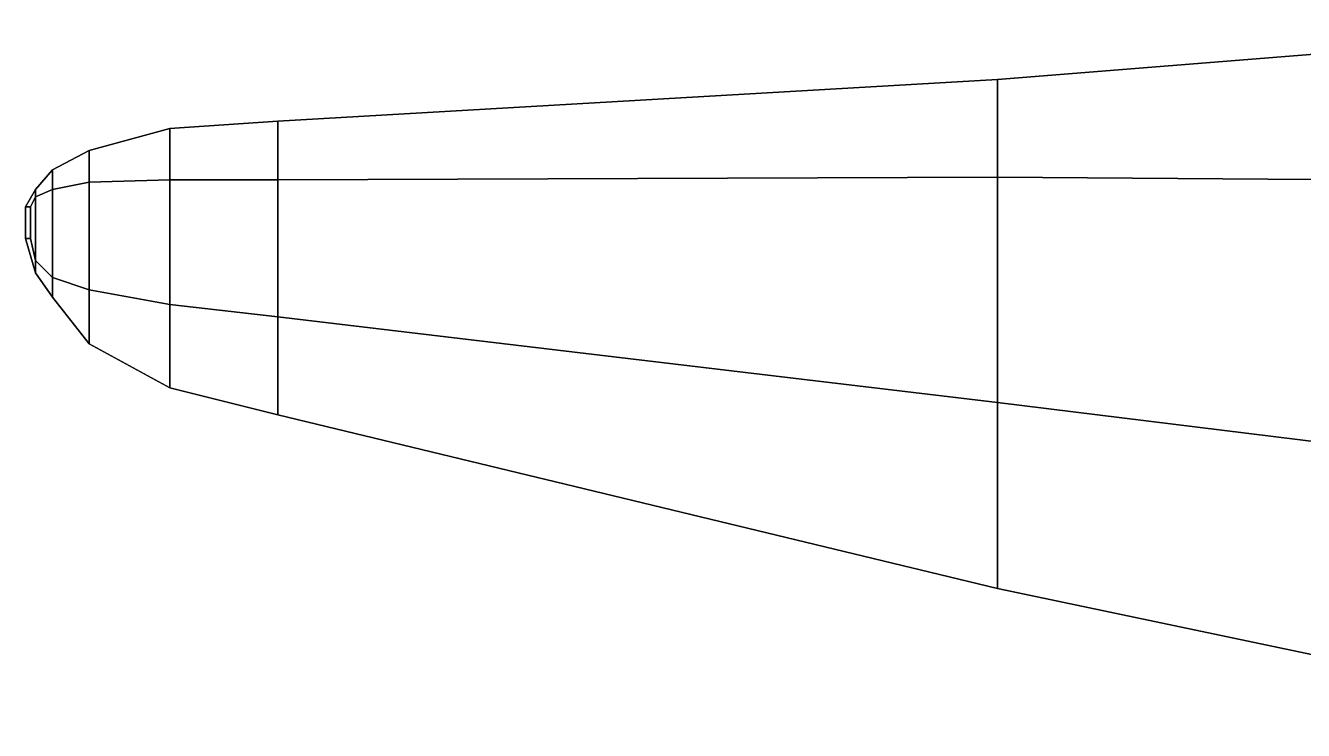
# Model space of a CAD drawing. Header units: millimetres. Extents: x -7.8 to 7.8, y -5.7 to 17.
# Drawn here: x -7.8 to -2.58, y 0 to 2.88 of the extents above; entities that cross this region are included whole.
import ezdxf

# ---------------------------------------------------------------- set-up
doc = ezdxf.new("R2010")
doc.units = ezdxf.units.MM
doc.layers.add('wing2', color=1, linetype='Continuous')

msp = doc.modelspace()

# ---------------------------------------------------------------- linework, layer by layer
at = {"layer": 'wing2'}
for points in [[(-1.07, 2.88, -0.23), (-3.83, 2.66, 0.06), (-3.83, 2.26, -0.08), (-1.07, 2.24, -0.42)], [(-1.07, 2.24, -0.02), (-3.83, 2.26, 0.21), (-3.83, 2.66, 0.06), (-1.07, 2.88, -0.23)], [(-3.83, 2.66, 0.06), (-6.77, 2.49, 0.42), (-6.77, 2.25, 0.31), (-3.83, 2.26, -0.08)], [(-3.83, 2.26, 0.21), (-6.77, 2.25, 0.5), (-6.77, 2.49, 0.42), (-3.83, 2.66, 0.06)], [(-7.21, 2.46, 0.47), (-7.54, 2.37, 0.5), (-7.54, 2.24, 0.44), (-7.21, 2.25, 0.39)], [(-7.21, 2.25, 0.52), (-7.54, 2.24, 0.53), (-7.54, 2.37, 0.5), (-7.21, 2.46, 0.47)], [(-6.77, 2.49, 0.42), (-7.21, 2.46, 0.47), (-7.21, 2.25, 0.39), (-6.77, 2.25, 0.31)], [(-6.77, 2.25, 0.5), (-7.21, 2.25, 0.52), (-7.21, 2.46, 0.47), (-6.77, 2.49, 0.42)], [(-7.54, 2.37, 0.5), (-7.69, 2.29, 0.51), (-7.69, 2.21, 0.46), (-7.54, 2.24, 0.44)], [(-7.54, 2.24, 0.53), (-7.69, 2.21, 0.54), (-7.69, 2.29, 0.51), (-7.54, 2.37, 0.5)], [(-7.69, 2.29, 0.51), (-7.76, 2.21, 0.52), (-7.76, 2.18, 0.47), (-7.69, 2.21, 0.46)], [(-7.69, 2.21, 0.54), (-7.76, 2.18, 0.54), (-7.76, 2.21, 0.52), (-7.69, 2.29, 0.51)], [(-7.54, 2.24, 0.44), (-7.54, 1.8, 0.44), (-7.21, 1.74, 0.39), (-7.21, 2.25, 0.39)], [(-7.21, 1.74, 0.52), (-7.54, 1.8, 0.53), (-7.54, 2.24, 0.53), (-7.21, 2.25, 0.52)], [(-7.21, 2.25, 0.39), (-7.21, 1.74, 0.39), (-6.77, 1.69, 0.31), (-6.77, 2.25, 0.31)], [(-6.77, 1.69, 0.5), (-7.21, 1.74, 0.52), (-7.21, 2.25, 0.52), (-6.77, 2.25, 0.5)], [(-6.77, 2.25, 0.31), (-6.77, 1.69, 0.31), (-3.83, 1.34, -0.08), (-3.83, 2.26, -0.08)], [(-3.83, 1.34, 0.21), (-6.77, 1.69, 0.5), (-6.77, 2.25, 0.5), (-3.83, 2.26, 0.21)], [(-3.83, 2.26, -0.08), (-3.83, 1.34, -0.08), (-1.07, 1, -0.42), (-1.07, 2.24, -0.42)], [(-1.07, 1, -0.02), (-3.83, 1.34, 0.21), (-3.83, 2.26, 0.21), (-1.07, 2.24, -0.02)], [(-7.76, 2.21, 0.52), (-7.8, 2.14, 0.52), (-7.78, 2.14, 0.49), (-7.76, 2.18, 0.47)], [(-7.76, 2.18, 0.54), (-7.78, 2.14, 0.53), (-7.8, 2.14, 0.52), (-7.76, 2.21, 0.52)], [(-7.76, 2.18, 0.47), (-7.76, 1.92, 0.47), (-7.69, 1.85, 0.46), (-7.69, 2.21, 0.46)], [(-7.69, 1.85, 0.54), (-7.76, 1.92, 0.54), (-7.76, 2.18, 0.54), (-7.69, 2.21, 0.54)], [(-7.69, 2.21, 0.46), (-7.69, 1.85, 0.46), (-7.54, 1.8, 0.44), (-7.54, 2.24, 0.44)], [(-7.54, 1.8, 0.53), (-7.69, 1.85, 0.54), (-7.69, 2.21, 0.54), (-7.54, 2.24, 0.53)], [(-7.78, 2.14, 0.49), (-7.78, 2.01, 0.49), (-7.76, 1.92, 0.47), (-7.76, 2.18, 0.47)], [(-7.76, 1.92, 0.54), (-7.78, 2.01, 0.53), (-7.78, 2.14, 0.53), (-7.76, 2.18, 0.54)], [(-7.8, 2.14, 0.52), (-7.8, 2.01, 0.52), (-7.78, 2.01, 0.49), (-7.78, 2.14, 0.49)], [(-7.78, 2.14, 0.53), (-7.78, 2.01, 0.53), (-7.8, 2.01, 0.52), (-7.8, 2.14, 0.52)], [(-7.76, 1.92, 0.47), (-7.78, 2.01, 0.49), (-7.8, 2.01, 0.52), (-7.76, 1.87, 0.52)], [(-7.76, 1.87, 0.52), (-7.8, 2.01, 0.52), (-7.78, 2.01, 0.53), (-7.76, 1.92, 0.54)], [(-7.69, 1.85, 0.46), (-7.76, 1.92, 0.47), (-7.76, 1.87, 0.52), (-7.69, 1.77, 0.51)], [(-7.69, 1.77, 0.51), (-7.76, 1.87, 0.52), (-7.76, 1.92, 0.54), (-7.69, 1.85, 0.54)], [(-7.54, 1.8, 0.44), (-7.69, 1.85, 0.46), (-7.69, 1.77, 0.51), (-7.54, 1.58, 0.5)], [(-7.54, 1.58, 0.5), (-7.69, 1.77, 0.51), (-7.69, 1.85, 0.54), (-7.54, 1.8, 0.53)], [(-7.21, 1.74, 0.39), (-7.54, 1.8, 0.44), (-7.54, 1.58, 0.5), (-7.21, 1.4, 0.47)], [(-7.21, 1.4, 0.47), (-7.54, 1.58, 0.5), (-7.54, 1.8, 0.53), (-7.21, 1.74, 0.52)], [(-6.77, 1.69, 0.31), (-7.21, 1.74, 0.39), (-7.21, 1.4, 0.47), (-6.77, 1.29, 0.42)], [(-6.77, 1.29, 0.42), (-7.21, 1.4, 0.47), (-7.21, 1.74, 0.52), (-6.77, 1.69, 0.5)], [(-3.83, 1.34, -0.08), (-6.77, 1.69, 0.31), (-6.77, 1.29, 0.42), (-3.83, 0.58, 0.06)], [(-3.83, 0.58, 0.06), (-6.77, 1.29, 0.42), (-6.77, 1.69, 0.5), (-3.83, 1.34, 0.21)], [(-1.07, 1, -0.42), (-3.83, 1.34, -0.08), (-3.83, 0.58, 0.06), (-1.07, 0, -0.23)], [(-1.07, 0, -0.23), (-3.83, 0.58, 0.06), (-3.83, 1.34, 0.21), (-1.07, 1, -0.02)]]:
    msp.add_3dface(points, dxfattribs=at)

doc.saveas('drawing.dxf')
